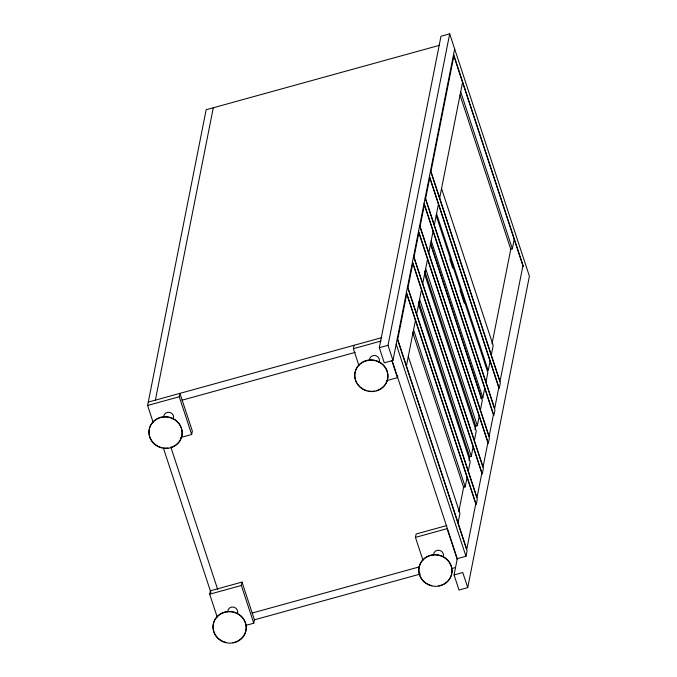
<?xml version="1.0" encoding="UTF-8"?>
<svg xmlns="http://www.w3.org/2000/svg" width="677" height="677" viewBox="0 0 677 677"><rect width="100%" height="100%" fill="white"/><g stroke="black" fill="none" stroke-linecap="round" stroke-linejoin="round"><path stroke-width="1.02" d="M153.154 422.372L147.594 405.489L206.155 109.733L439.508 45.308M155.388 400.141L213.28 107.77M160.559 417.582A16.62 15.681 11.2 0 1 181.724 436.445A16.62 15.681 11.2 0 1 154.305 444.01A16.62 15.681 11.2 0 1 160.559 417.582L160.618 417.32M191.667 434.49L179.253 396.747L179.921 393.362L192.344 431.105L191.667 434.49L180.784 437.494M217.199 617.052L209.684 594.203L210.352 590.818L242.011 582.085L254.425 619.827L253.757 623.212L245.844 625.396M253.757 623.212L241.342 585.47L242.011 582.085M234.572 642.532L234.623 642.27A16.62 15.681 11.2 0 1 232.939 642.642M358.928 365.563L353.369 348.68L354.037 345.295M366.333 360.773A16.62 15.681 11.2 0 1 387.498 379.628A16.62 15.681 11.2 0 1 360.079 387.202A16.62 15.681 11.2 0 1 366.333 360.773L366.384 360.511M454.656 48.947L392.982 360.409L384.274 362.813L379.306 347.716L440.981 36.253L449.689 33.85L529.406 276.165L467.731 587.628L459.023 590.031L454.064 574.934L457.339 558.373M392.982 360.409L388.014 345.312L449.689 33.85M386.559 380.686L397.441 377.681L397.78 375.989M406.42 365.893L415.424 320.39M416.66 314.162L421.483 289.79M422.719 283.553L427.542 259.181M428.778 252.953L433.068 231.289M434.304 225.052L438.434 204.2M439.669 197.972L462.569 82.323M422.973 560.234L415.458 537.394L416.127 534.009L446.795 525.538M458.769 511.82L463.618 487.322L412.623 332.305M468.966 460.326L469.677 456.713L418.682 301.705M475.026 429.717L475.745 426.112L424.741 271.096M492.018 343.882L510.763 249.254L460.089 95.237M458.075 522.906L459.945 513.428L408.29 356.415M463.271 487.415L465.201 486.881L467.079 477.403M468.315 471.175L470.193 461.697L418.538 304.684M469.33 456.814L471.268 456.281L473.138 446.795M474.374 440.566L476.253 431.088L424.597 274.075M475.389 426.205L477.327 425.672L479.198 416.194M480.433 409.966L482.312 400.488L430.657 243.475M480.915 398.313L482.845 397.78L484.724 388.293M485.959 382.065L487.838 372.587L436.183 215.574M490.089 361.213L488.21 370.691L436.555 213.678M491.324 354.985L493.194 345.507L441.539 188.494M510.407 249.348L512.345 248.814L514.224 239.336M392.101 360.57L457.28 558.686L465.979 556.282L467.054 550.866L397.272 338.745M148.263 402.104L381.743 337.645M147.594 405.489L179.253 396.747M353.369 348.68L381.066 341.03M182.079 400.183L355.323 352.345M379.306 347.716L388.014 345.312M209.684 594.203L241.342 585.47M415.458 537.394L447.116 528.652L457.246 559.439M252.115 613.049L419.241 566.911M254.349 619.844L420.459 573.986M451.618 568.578L455.57 567.487M454.064 574.934L462.763 572.53L467.731 587.628M453.582 54.363L523.363 266.484M460.69 91.801L512.345 248.814M430.521 170.824L500.303 382.945L499.228 388.361L429.446 176.24M449.782 259.122L452.735 268.117M459.979 290.12L464.253 303.127M425.156 197.912L494.946 410.025L493.871 415.441L424.081 203.328M431.19 240.767L482.845 397.78M430.267 243.204L481.262 398.211M419.638 225.805L489.42 437.926L488.345 443.342L418.564 231.221M425.672 268.659L477.327 425.672M413.571 256.414L483.361 468.526L482.286 473.942L412.505 261.83M419.613 299.268L471.268 456.281M407.512 287.014L477.302 499.135L476.227 504.551L406.445 292.43M413.545 329.868L465.201 486.881M396.197 344.161L465.979 556.282M391.89 360.799L397.441 377.681M170.841 447.099L217.749 589.684M163.428 448.199L210.902 592.493M173.109 419.148A4.984 4.705 11.2 0 0 173.608 416.761L173.354 415.551A4.984 4.705 11.2 0 0 163.673 417.176M157.902 446.185A16.62 15.681 11.2 0 1 153.366 421.534A16.62 15.681 11.2 0 1 179.583 424.293A16.62 15.681 11.2 0 1 170.545 447.514M168.006 448.013A16.62 15.681 11.2 0 1 163.682 447.988M161.972 447.683A16.62 15.681 11.2 0 1 158.68 446.558M227.743 611.932A4.984 4.705 11.2 0 1 237.424 610.307L237.678 611.517A4.984 4.705 11.2 0 1 237.593 612.744M226.042 642.431A16.62 15.681 11.2 0 1 215.523 618.643A16.62 15.681 11.2 0 1 242.468 617.466A16.62 15.681 11.2 0 1 235.435 642.024M433.517 555.123A4.984 4.705 11.2 0 1 443.198 553.498L443.452 554.708A4.984 4.705 11.2 0 1 443.367 555.935M431.816 585.622A16.62 15.681 11.2 0 1 421.771 561.157A16.62 15.681 11.2 0 1 449.274 561.995A16.62 15.681 11.2 0 1 438.713 585.833M378.875 362.339A4.984 4.705 11.2 0 0 379.382 359.952L379.128 358.742A4.984 4.705 11.2 0 0 369.447 360.367M356.804 382.843A16.62 15.681 11.2 0 1 364.361 361.213A16.62 15.681 11.2 0 1 386.821 370.26A16.62 15.681 11.2 0 1 376.319 390.705M374.643 391.078A16.62 15.681 11.2 0 1 368.593 391.044M366.9 390.646A16.62 15.681 11.2 0 1 364.446 389.749M363.676 389.368A16.62 15.681 11.2 0 1 360.13 386.939M359.512 386.355A16.62 15.681 11.2 0 1 357.354 383.732M406.733 293.97L397.721 339.473L466.766 549.326L475.77 503.823L406.733 293.97M412.792 263.37L407.969 287.742L477.006 497.595L481.829 473.215L412.792 263.37M418.851 232.761L414.028 257.133L483.065 466.986L487.897 442.614L418.851 232.761M424.377 204.86L420.087 226.533L489.124 436.386L493.415 414.713L424.377 204.86M429.743 177.78L425.613 198.632L494.65 408.485L498.78 387.633L429.743 177.78M453.869 55.903L430.97 171.552L500.015 381.405L522.915 265.756L453.869 55.903M218.375 638.766A16.62 15.681 11.2 0 0 245.793 631.201A16.62 15.681 11.2 0 0 224.637 612.338A16.62 15.681 11.2 0 0 218.375 638.766M424.149 581.958A16.62 15.681 11.2 0 0 451.567 574.384A16.62 15.681 11.2 0 0 430.411 555.529A16.62 15.681 11.2 0 0 424.149 581.958"/></g></svg>
